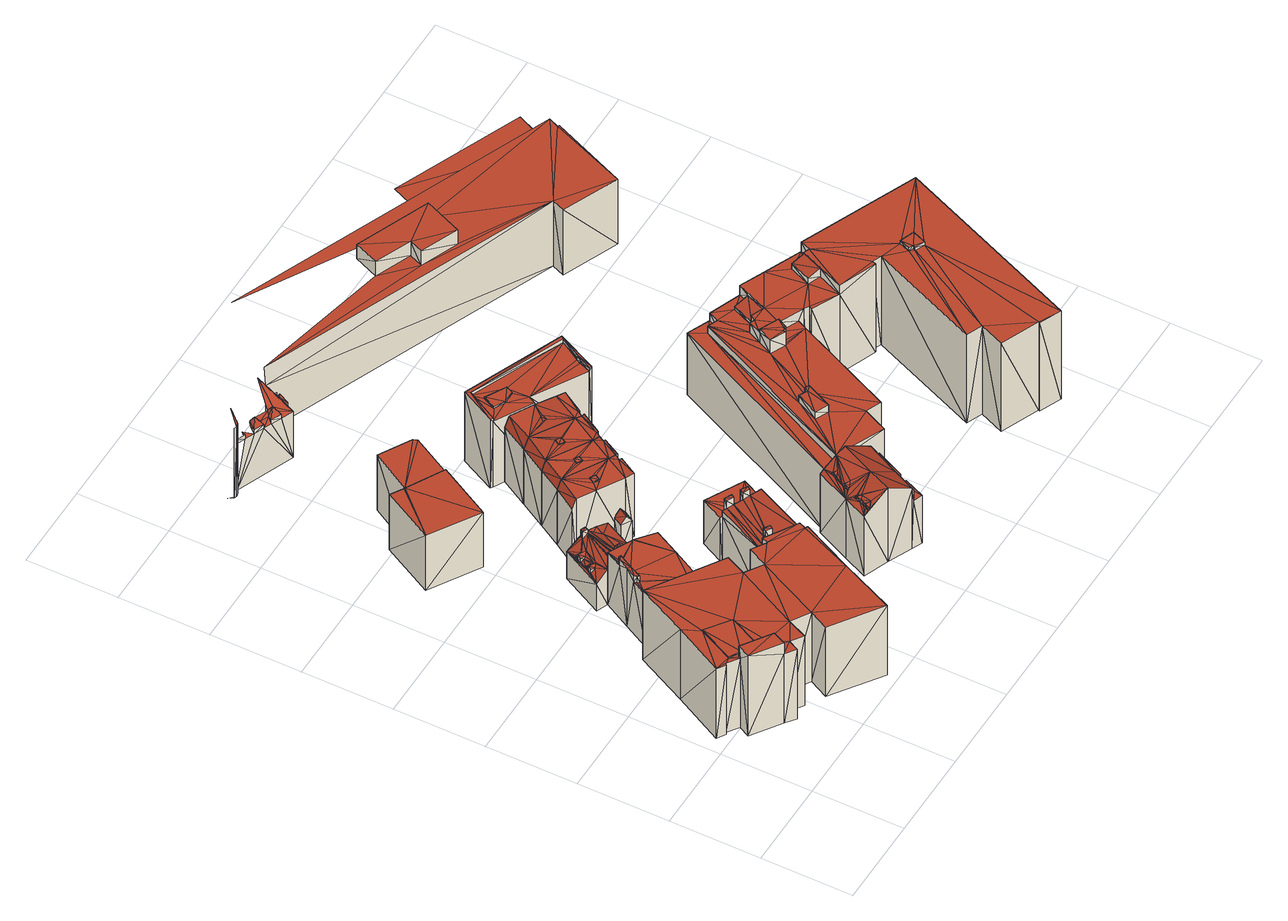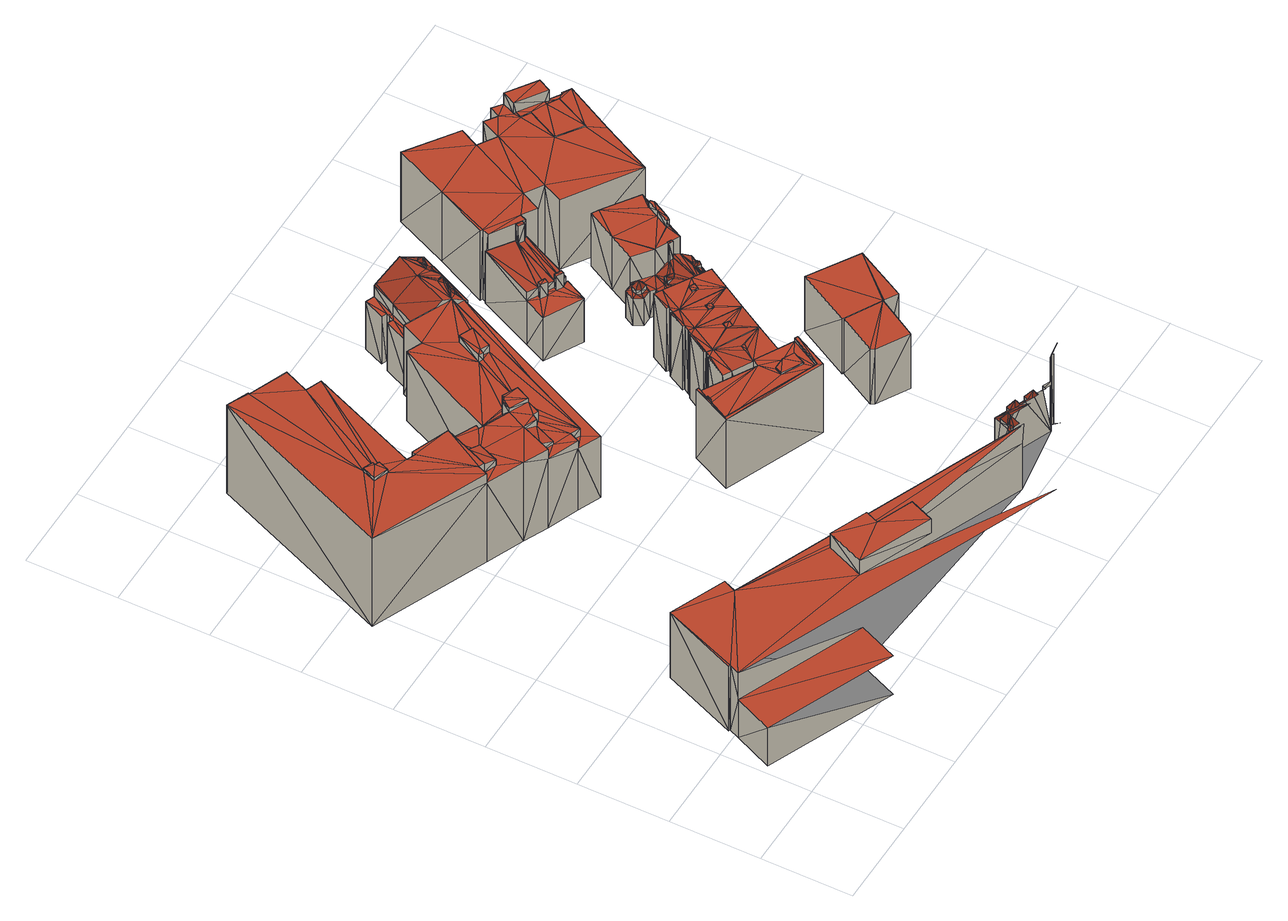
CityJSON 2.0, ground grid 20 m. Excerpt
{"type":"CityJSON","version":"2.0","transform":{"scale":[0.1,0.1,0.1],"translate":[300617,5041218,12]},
"CityObjects":{
"building1":{"type":"Building","geometry":[{"type":"MultiSurface","lod":"2","boundaries":[[[0,1,2]],[[3,4,5]],[[6,7,8]],[[0,9,1]],[[4,0,10]],[[11,0,4]],[[1,12,13]],[[13,14,2]],[[15,16,11]],[[15,17,16]],[[1,13,2]],[[10,6,8]],[[17,18,16]],[[10,2,6]],[[4,10,5]],[[19,20,21]],[[0,2,10]],[[11,16,0]],[[20,11,21]],[[21,11,22]],[[23,15,20]],[[19,21,24]],[[20,15,11]],[[25,11,26]],[[11,4,26]],[[16,18,27]],[[28,16,27]],[[29,27,18]],[[29,18,17]],[[28,30,0]],[[28,0,16]],[[31,17,15]],[[31,29,17]],[[32,15,23]],[[32,31,15]],[[33,22,34]],[[33,21,22]],[[22,11,25]],[[34,22,25]],[[35,19,36]],[[19,24,36]],[[24,21,33]],[[36,24,33]],[[35,20,19]],[[35,37,20]],[[32,23,37]],[[23,20,37]],[[38,26,3]],[[3,26,4]],[[39,5,40]],[[5,10,40]],[[40,10,41]],[[10,8,41]],[[38,3,39]],[[3,5,39]],[[42,43,44]],[[42,45,43]],[[46,44,47]],[[47,44,43]],[[46,48,49]],[[46,47,48]],[[50,51,52]],[[52,51,53]],[[54,53,51]],[[54,55,53]],[[54,56,55]],[[55,56,57]],[[50,45,42]],[[50,52,45]],[[58,49,59]],[[58,56,49]],[[60,57,56]],[[58,60,56]],[[49,48,61]],[[49,61,59]],[[59,61,62]],[[62,14,63]],[[62,2,14]],[[59,62,63]],[[62,64,6]],[[62,6,2]],[[65,41,8]],[[65,8,7]],[[64,65,7]],[[64,7,6]],[[30,66,0]],[[0,66,9]],[[66,67,1]],[[66,1,9]],[[68,69,13]],[[68,13,12]],[[69,14,13]],[[69,63,14]],[[70,63,69]],[[67,12,1]],[[67,68,12]],[[60,70,69]],[[58,70,60]],[[42,44,46]],[[50,46,51]],[[51,46,49]],[[54,51,56]],[[56,51,49]],[[50,42,46]],[[58,63,70]],[[58,59,63]],[[67,69,68]],[[67,55,60]],[[67,60,69]],[[37,33,25]],[[29,28,27]],[[31,28,29]],[[31,25,28]],[[32,37,31]],[[37,25,31]],[[55,57,60]],[[35,33,37]],[[35,36,33]],[[25,30,28]],[[33,34,25]],[[25,26,30]],[[38,39,26]],[[30,55,67]],[[26,39,52]],[[39,40,45]],[[45,40,41]],[[64,41,65]],[[43,41,64]],[[62,43,64]],[[61,43,62]],[[47,61,48]],[[30,67,66]],[[47,43,61]],[[45,41,43]],[[26,52,30]],[[52,39,45]],[[30,52,55]],[[52,53,55]]],"semantics":{"surfaces":[{"type":"GroundSurface"},{"type":"WallSurface"},{"type":"RoofSurface"}],"values":[0,0,0,0,0,0,0,0,0,0,0,0,0,0,0,0,0,0,0,0,0,0,0,1,1,1,1,1,1,1,1,1,1,1,1,1,1,1,1,1,1,1,1,1,1,1,1,1,1,1,1,1,1,1,1,1,1,1,1,1,1,1,1,1,1,1,1,1,1,1,1,1,1,1,1,1,1,1,1,1,1,1,1,1,1,1,1,1,1,1,1,1,1,1,1,1,1,1,2,2,2,2,2,2,2,2,2,2,2,2,2,2,2,2,2,2,2,2,2,2,2,2,2,2,2,2,2,2,2,2,2,2,2,2,2,2,2,2]}}]},
"building2":{"type":"Building","geometry":[{"type":"MultiSurface","lod":"2","boundaries":[[[71,72,73]],[[73,74,75]],[[71,73,75]],[[76,75,77]],[[71,75,76]],[[78,71,76]],[[79,80,81]],[[80,82,81]],[[83,81,84]],[[84,81,82]],[[85,86,87]],[[85,88,86]],[[87,86,89]],[[87,89,90]],[[91,83,84]],[[92,91,93]],[[92,83,91]],[[94,92,93]],[[85,92,94]],[[85,94,88]],[[95,96,71]],[[95,71,78]],[[71,97,72]],[[96,97,71]],[[95,76,98]],[[95,78,76]],[[99,100,73]],[[73,100,74]],[[97,99,72]],[[72,99,73]],[[101,80,79]],[[80,74,100]],[[75,74,80]],[[101,75,80]],[[89,75,101]],[[102,77,89]],[[90,89,101]],[[77,75,89]],[[103,77,102]],[[76,77,103]],[[98,76,103]],[[96,98,103]],[[95,98,96]],[[96,103,93]],[[99,84,100]],[[99,91,84]],[[80,100,82]],[[84,82,100]],[[96,99,97]],[[96,93,99]],[[99,93,91]],[[102,89,86]],[[102,86,88]],[[103,102,88]],[[103,88,94]],[[103,94,93]],[[85,87,90]],[[85,90,92]],[[92,101,79]],[[90,101,92]],[[92,79,83]],[[83,79,81]]],"semantics":{"surfaces":[{"type":"GroundSurface"},{"type":"WallSurface"},{"type":"RoofSurface"}],"values":[0,0,0,0,0,0,1,1,1,1,1,1,1,1,1,1,1,1,1,1,1,1,1,1,1,1,1,1,1,1,1,1,1,1,1,1,1,1,1,1,1,2,2,2,2,2,2,2,2,2,2,2,2,2,2,2,2,2,2,2,2,2]}}]},
"building3":{"type":"Building","geometry":[{"type":"MultiSurface","lod":"2","boundaries":[[[104,105,106]],[[106,105,107]],[[108,104,106]],[[109,110,104]],[[109,104,108]],[[111,106,112]],[[106,107,112]],[[109,108,113]],[[108,106,113]],[[113,106,111]],[[112,107,114]],[[107,105,114]],[[110,114,105]],[[110,105,104]],[[111,112,114]],[[109,113,110]],[[113,111,114]],[[110,113,114]]],"semantics":{"surfaces":[{"type":"GroundSurface"},{"type":"WallSurface"},{"type":"RoofSurface"}],"values":[0,0,0,1,1,1,1,1,1,1,1,1,1,1,2,2,2,2]}}]},
"building4":{"type":"Building","geometry":[{"type":"MultiSurface","lod":"2","boundaries":[[[115,116,117]],[[118,119,120]],[[121,77,122]],[[119,123,120]],[[118,124,119]],[[120,123,121]],[[125,76,123]],[[119,125,123]],[[116,126,127]],[[117,116,127]],[[118,120,128]],[[126,78,76]],[[127,126,76]],[[122,77,129]],[[127,76,125]],[[121,130,77]],[[121,123,130]],[[131,132,133]],[[133,132,134]],[[135,131,133]],[[135,133,136]],[[137,135,136]],[[137,136,138]],[[138,139,140]],[[137,138,140]],[[140,141,142]],[[140,139,141]],[[142,141,132]],[[141,134,132]],[[143,144,145]],[[145,144,146]],[[147,148,149]],[[150,149,148]],[[151,150,152]],[[151,152,153]],[[154,151,155]],[[155,151,156]],[[156,151,153]],[[157,155,158]],[[157,154,155]],[[157,158,159]],[[160,161,162]],[[163,161,160]],[[163,160,164]],[[160,165,164]],[[143,166,167]],[[143,168,166]],[[143,169,168]],[[143,145,169]],[[166,170,171]],[[167,166,171]],[[162,172,173]],[[161,172,162]],[[164,165,174]],[[164,174,172]],[[174,173,172]],[[175,176,177]],[[178,179,180]],[[181,182,179]],[[182,180,179]],[[177,182,181]],[[177,176,182]],[[183,184,185]],[[184,186,185]],[[187,188,184]],[[187,184,183]],[[189,185,186]],[[190,185,189]],[[191,192,187]],[[192,188,187]],[[170,130,123]],[[170,193,130]],[[144,171,170]],[[144,170,146]],[[194,146,123]],[[146,170,123]],[[195,194,76]],[[76,194,123]],[[193,196,130]],[[130,196,77]],[[196,197,77]],[[77,197,129]],[[115,198,116]],[[199,198,115]],[[200,127,201]],[[200,117,127]],[[199,117,200]],[[199,115,117]],[[198,202,116]],[[116,202,126]],[[203,195,78]],[[78,195,76]],[[202,203,126]],[[126,203,78]],[[127,125,204]],[[201,127,204]],[[205,204,119]],[[119,204,125]],[[206,119,124]],[[206,205,119]],[[207,124,118]],[[207,206,124]],[[207,118,208]],[[208,128,209]],[[118,128,208]],[[209,128,210]],[[128,120,210]],[[210,120,121]],[[211,210,212]],[[213,210,211]],[[210,121,212]],[[121,122,214]],[[212,121,214]],[[122,129,197]],[[214,122,197]],[[215,158,155]],[[215,155,156]],[[162,168,148]],[[158,162,159]],[[162,147,159]],[[148,168,169]],[[152,150,169]],[[150,148,169]],[[162,148,147]],[[162,166,168]],[[162,193,166]],[[166,193,170]],[[194,145,146]],[[215,156,153]],[[152,145,194]],[[152,169,145]],[[153,152,194]],[[215,153,194]],[[211,158,215]],[[211,162,158]],[[211,160,162]],[[211,212,160]],[[213,211,215]],[[212,214,165]],[[165,214,174]],[[212,165,160]],[[216,217,196]],[[162,173,218]],[[174,191,173]],[[218,219,216]],[[174,214,191]],[[191,214,192]],[[162,216,196]],[[173,191,218]],[[162,218,216]],[[190,189,219]],[[218,190,219]],[[178,197,196]],[[214,184,188]],[[189,175,219]],[[217,178,196]],[[182,197,180]],[[214,186,184]],[[189,176,175]],[[178,180,197]],[[214,176,186]],[[214,188,192]],[[189,186,176]],[[176,197,182]],[[214,197,176]],[[220,132,131]],[[135,220,131]],[[137,220,135]],[[137,140,220]],[[140,142,220]],[[199,136,198]],[[199,138,136]],[[139,201,141]],[[200,201,139]],[[138,200,139]],[[199,200,138]],[[198,133,202]],[[198,136,133]],[[133,221,202]],[[133,134,221]],[[141,201,221]],[[141,221,134]],[[220,142,132]],[[202,221,203]],[[203,221,195]],[[201,204,221]],[[204,195,221]],[[204,215,195]],[[205,215,204]],[[213,215,205]],[[215,194,195]],[[143,171,144]],[[143,167,171]],[[154,149,150]],[[154,150,151]],[[157,159,154]],[[154,159,147]],[[154,147,149]],[[206,213,205]],[[207,208,213]],[[207,213,206]],[[208,209,210]],[[208,210,213]],[[163,164,172]],[[163,172,161]],[[162,196,193]],[[175,177,181]],[[219,175,181]],[[216,219,181]],[[178,181,179]],[[217,181,178]],[[216,181,217]],[[191,187,183]],[[218,191,183]],[[190,183,185]],[[218,183,190]]],"semantics":{"surfaces":[{"type":"GroundSurface"},{"type":"WallSurface"},{"type":"RoofSurface"}],"values":[0,0,0,0,0,0,0,0,0,0,0,0,0,0,0,0,0,1,1,1,1,1,1,1,1,1,1,1,1,1,1,1,1,1,1,1,1,1,1,1,1,1,1,1,1,1,1,1,1,1,1,1,1,1,1,1,1,1,1,1,1,1,1,1,1,1,1,1,1,1,1,1,1,1,1,1,1,1,1,1,1,1,1,1,1,1,1,1,1,1,1,1,1,1,1,1,1,1,1,1,1,1,1,1,1,1,1,1,1,1,1,1,1,1,1,2,2,2,2,2,2,2,2,2,2,2,2,2,2,2,2,2,2,2,2,2,2,2,2,2,2,2,2,2,2,2,2,2,2,2,2,2,2,2,2,2,2,2,2,2,2,2,2,2,2,2,2,2,2,2,2,2,2,2,2,2,2,2,2,2,2,2,2,2,2,2,2,2,2,2,2,2,2,2,2,2,2,2,2,2,2,2,2,2,2,2,2,2,2,2,2,2,2,2,2,2]}}]},
"building5":{"type":"Building","geometry":[{"type":"MultiSurface","lod":"2","boundaries":[[[222,223,224]],[[222,224,225]],[[225,224,226]],[[227,222,228]],[[222,225,228]],[[229,224,223]],[[229,113,224]],[[227,229,223]],[[227,223,222]],[[228,225,230]],[[225,226,230]],[[230,224,113]],[[230,226,224]],[[228,230,113]],[[227,228,113]],[[227,113,229]]],"semantics":{"surfaces":[{"type":"GroundSurface"},{"type":"WallSurface"},{"type":"RoofSurface"}],"values":[0,0,0,1,1,1,1,1,1,1,1,1,1,2,2,2]}}]},
"building6":{"type":"Building","geometry":[{"type":"MultiSurface","lod":"2","boundaries":[[[231,232,233]],[[234,231,233]],[[234,235,231]],[[236,235,234]],[[237,232,238]],[[237,233,232]],[[235,232,231]],[[235,238,232]],[[235,239,238]],[[236,237,240]],[[234,233,237]],[[236,234,237]],[[236,239,235]],[[236,240,239]],[[237,238,239]],[[240,237,239]]],"semantics":{"surfaces":[{"type":"GroundSurface"},{"type":"WallSurface"},{"type":"RoofSurface"}],"values":[0,0,1,1,1,1,1,1,1,1,1,1,2,2,2,2]}}]},
"building7":{"type":"Building","geometry":[{"type":"MultiSurface","lod":"2","boundaries":[[[241,242,243]],[[243,242,234]],[[244,245,246]],[[247,245,248]],[[249,243,244]],[[244,234,245]],[[243,234,244]],[[246,245,247]],[[250,251,252]],[[251,253,252]],[[254,252,253]],[[254,253,255]],[[256,254,255]],[[257,254,256]],[[257,251,250]],[[257,256,251]],[[258,259,249]],[[249,259,243]],[[258,249,260]],[[249,244,260]],[[260,246,261]],[[260,244,246]],[[246,247,262]],[[261,246,262]],[[263,264,242]],[[242,264,234]],[[265,266,245]],[[245,266,248]],[[267,265,245]],[[264,267,234]],[[234,267,245]],[[268,263,241]],[[241,263,242]],[[268,243,259]],[[268,241,243]],[[262,247,266]],[[247,248,266]],[[258,260,259]],[[259,264,263]],[[268,259,263]],[[259,260,264]],[[260,267,264]],[[267,261,265]],[[260,261,251]],[[253,261,267]],[[251,261,253]],[[260,256,255]],[[260,251,256]],[[255,253,267]],[[260,255,267]],[[257,250,254]],[[254,250,252]],[[262,266,265]],[[261,262,265]]],"semantics":{"surfaces":[{"type":"GroundSurface"},{"type":"WallSurface"},{"type":"RoofSurface"}],"values":[0,0,0,0,0,0,0,0,1,1,1,1,1,1,1,1,1,1,1,1,1,1,1,1,1,1,1,1,1,1,1,1,1,1,1,1,1,2,2,2,2,2,2,2,2,2,2,2,2,2,2,2,2,2]}}]},
"building8":{"type":"Building","geometry":[{"type":"MultiSurface","lod":"2","boundaries":[[[269,270,271]],[[272,273,270]],[[272,270,269]],[[274,272,269]],[[275,276,272]],[[275,272,274]],[[277,274,269]],[[278,275,274]],[[279,275,278]],[[280,281,282]],[[283,281,280]],[[284,280,277]],[[285,283,280]],[[284,285,280]],[[286,284,277]],[[287,284,288]],[[289,288,284]],[[290,287,288]],[[291,290,288]],[[289,291,288]],[[289,284,286]],[[291,292,290]],[[293,292,291]],[[294,291,289]],[[295,286,277]],[[294,289,286]],[[294,293,291]],[[293,296,292]],[[297,294,286]],[[297,286,298]],[[299,293,294]],[[297,298,300]],[[299,294,297]],[[301,300,298]],[[302,297,300]],[[295,298,286]],[[303,302,300]],[[303,300,301]],[[304,299,297]],[[302,304,297]],[[305,299,304]],[[306,304,302]],[[307,302,303]],[[295,301,298]],[[307,303,301]],[[307,306,302]],[[306,305,304]],[[308,295,277]],[[307,305,306]],[[309,307,301]],[[309,305,307]],[[310,299,305]],[[309,301,295]],[[309,310,305]],[[311,309,295]],[[312,313,309]],[[309,313,310]],[[311,312,309]],[[314,315,313]],[[314,313,312]],[[316,313,315]],[[317,315,314]],[[317,314,312]],[[318,316,315]],[[316,310,313]],[[319,318,315]],[[317,319,315]],[[317,312,311]],[[320,311,295]],[[321,316,318]],[[322,318,319]],[[322,317,311]],[[322,319,317]],[[322,321,318]],[[323,316,321]],[[322,311,320]],[[323,324,316]],[[322,320,321]],[[325,321,320]],[[308,320,295]],[[325,323,321]],[[326,323,325]],[[327,328,329]],[[330,329,308]],[[331,332,328]],[[327,331,328]],[[333,332,334]],[[335,334,332]],[[336,333,334]],[[337,336,334]],[[335,332,331]],[[337,334,335]],[[337,331,338]],[[337,335,331]],[[339,338,331]],[[330,308,340]],[[341,337,338]],[[342,333,336]],[[327,329,330]],[[342,336,337]],[[341,338,339]],[[342,337,341]],[[342,343,333]],[[343,341,339]],[[327,339,331]],[[342,341,343]],[[344,345,343]],[[327,343,339]],[[327,346,347]],[[327,330,346]],[[348,347,346]],[[348,346,330]],[[349,327,347]],[[344,343,327]],[[349,347,348]],[[350,330,340]],[[351,340,352]],[[353,354,355]],[[356,327,349]],[[350,348,330]],[[357,349,348]],[[351,350,340]],[[344,353,355]],[[344,327,356]],[[357,348,350]],[[358,356,349]],[[358,349,357]],[[359,351,352]],[[360,354,353]],[[360,359,352]],[[358,350,356]],[[358,357,350]],[[353,356,350]],[[344,356,353]],[[353,350,351]],[[360,353,351]],[[360,351,359]]],"semantics":{"surfaces":[{"type":"GroundSurface"},{"type":"WallSurface"},{"type":"RoofSurface"}],"values":[0,1,1,1,2,1,0,1,1,1,1,1,1,2,1,1,1,2,2,2,1,2,2,2,1,1,2,1,2,2,2,1,2,1,2,1,2,1,1,2,1,2,2,1,1,2,1,0,1,2,2,2,1,2,1,2,2,2,1,1,1,2,1,1,2,2,2,1,1,1,2,1,2,2,2,1,2,1,2,1,2,1,1,1,2,2,1,1,1,2,2,1,1,1,1,0,2,1,1,2,1,2,1,1,2,1,2,2,1,1,1,0,2,2,1,0,0,2,2,0,1,0,1,2,0,2,1,0,2,1,1,1,1,1,1,1,1]}}]},
"building9":{"type":"Building","geometry":[{"type":"MultiSurface","lod":"2","boundaries":[[[361,362,363]],[[361,363,364]],[[365,364,366]],[[365,361,364]],[[366,364,367]],[[368,369,362]],[[370,369,368]],[[368,362,361]],[[371,368,361]],[[371,361,365]],[[368,372,373]],[[370,368,373]],[[374,375,376]],[[377,374,376]],[[378,379,380]],[[381,378,380]],[[382,377,383]],[[382,384,377]],[[384,374,377]],[[385,386,387]],[[388,385,387]],[[388,387,389]],[[390,376,375]],[[391,376,390]],[[391,392,376]],[[391,385,388]],[[391,390,385]],[[366,367,393]],[[394,366,393]],[[395,393,364]],[[364,393,367]],[[371,365,394]],[[365,366,394]],[[396,384,382]],[[396,397,384]],[[396,398,373]],[[396,373,397]],[[397,373,372]],[[392,389,376]],[[376,389,387]],[[395,364,363]],[[399,395,400]],[[395,363,400]],[[386,395,399]],[[387,386,399]],[[401,402,403]],[[403,402,404]],[[401,403,405]],[[401,405,381]],[[405,378,381]],[[398,383,373]],[[373,383,377]],[[404,380,379]],[[404,379,363]],[[362,404,363]],[[402,380,404]],[[379,400,363]],[[369,404,362]],[[370,373,369]],[[373,377,403]],[[373,403,404]],[[377,376,403]],[[376,405,403]],[[376,378,405]],[[387,399,400]],[[387,400,379]],[[376,387,378]],[[387,379,378]],[[373,404,369]],[[401,381,402]],[[402,381,380]],[[384,394,390]],[[371,384,397]],[[374,390,375]],[[384,390,374]],[[368,397,372]],[[371,397,368]],[[371,394,384]],[[394,393,385]],[[385,393,395]],[[385,395,386]],[[390,394,385]],[[396,383,398]],[[396,382,383]],[[391,388,392]],[[392,388,389]]],"semantics":{"surfaces":[{"type":"GroundSurface"},{"type":"WallSurface"},{"type":"RoofSurface"}],"values":[0,0,0,0,0,1,1,1,1,1,1,1,1,1,1,1,1,1,1,1,1,1,1,1,1,1,1,1,1,1,1,1,1,1,1,1,1,1,1,1,1,1,1,1,1,1,1,1,1,1,1,1,1,1,1,1,1,1,2,2,2,2,2,2,2,2,2,2,2,2,2,2,2,2,2,2,2,2,2,2,2,2,2,2,2,2]}}]},
"building10":{"type":"Building","geometry":[{"type":"MultiSurface","lod":"2","boundaries":[[[406,244,407]],[[408,246,409]],[[410,406,407]],[[411,412,406]],[[406,412,244]],[[409,246,247]],[[407,244,246]],[[407,246,408]],[[413,414,415]],[[413,415,416]],[[415,417,416]],[[418,419,413]],[[419,414,413]],[[420,416,417]],[[420,417,421]],[[419,420,421]],[[418,420,419]],[[408,409,422]],[[423,408,422]],[[424,408,423]],[[424,407,408]],[[410,407,424]],[[425,410,424]],[[422,409,262]],[[409,247,262]],[[246,262,247]],[[261,262,246]],[[426,258,412]],[[412,258,260]],[[412,260,244]],[[260,246,244]],[[260,261,246]],[[427,406,428]],[[427,411,406]],[[410,428,406]],[[425,428,410]],[[427,426,412]],[[427,412,411]],[[423,422,261]],[[422,262,261]],[[420,413,416]],[[418,413,420]],[[415,423,261]],[[414,423,415]],[[424,414,419]],[[424,423,414]],[[427,428,258]],[[425,424,428]],[[428,424,260]],[[428,260,258]],[[427,258,426]],[[260,419,421]],[[421,417,261]],[[415,261,417]],[[424,419,260]],[[260,421,261]]],"semantics":{"surfaces":[{"type":"GroundSurface"},{"type":"WallSurface"},{"type":"RoofSurface"}],"values":[0,0,0,0,0,0,0,0,1,1,1,1,1,1,1,1,1,1,1,1,1,1,1,1,1,1,1,1,1,1,1,1,1,1,1,1,1,1,2,2,2,2,2,2,2,2,2,2,2,2,2,2,2,2,2,2]}}]},
"building11":{"type":"Building","geometry":[{"type":"MultiSurface","lod":"2","boundaries":[[[407,408,429]],[[430,410,407]],[[431,430,407]],[[432,408,409]],[[429,408,432]],[[431,407,429]],[[433,434,430]],[[433,430,431]],[[435,434,433]],[[436,437,438]],[[436,439,437]],[[438,440,441]],[[442,441,440]],[[442,440,443]],[[436,444,439]],[[436,442,444]],[[444,442,443]],[[445,430,434]],[[445,446,430]],[[425,424,410]],[[410,424,407]],[[408,422,409]],[[423,422,408]],[[424,423,408]],[[424,408,407]],[[446,425,430]],[[430,425,410]],[[447,431,448]],[[447,433,431]],[[435,433,447]],[[449,435,447]],[[448,429,450]],[[448,431,429]],[[429,432,451]],[[450,429,451]],[[435,445,434]],[[449,445,435]],[[451,409,422]],[[451,432,409]],[[447,446,445]],[[446,424,425]],[[448,424,446]],[[447,448,446]],[[448,450,439]],[[448,439,444]],[[439,450,437]],[[448,444,424]],[[424,444,443]],[[443,440,423]],[[424,443,423]],[[438,423,440]],[[437,450,438]],[[438,450,423]],[[449,447,445]],[[436,438,441]],[[436,441,442]],[[451,422,423]],[[450,451,423]]],"semantics":{"surfaces":[{"type":"GroundSurface"},{"type":"WallSurface"},{"type":"RoofSurface"}],"values":[0,0,0,0,0,0,0,0,0,1,1,1,1,1,1,1,1,1,1,1,1,1,1,1,1,1,1,1,1,1,1,1,1,1,1,1,1,1,1,2,2,2,2,2,2,2,2,2,2,2,2,2,2,2,2,2,2,2]}}]},
"building12":{"type":"Building","geometry":[{"type":"MultiSurface","lod":"2","boundaries":[[[452,453,454]],[[455,453,452]],[[456,457,453]],[[458,459,455]],[[460,456,453]],[[458,461,459]],[[459,453,455]],[[459,460,453]],[[460,462,456]],[[463,464,462]],[[462,465,456]],[[462,464,465]],[[466,467,468]],[[467,469,468]],[[470,471,467]],[[470,467,466]],[[472,468,469]],[[473,471,470]],[[474,475,476]],[[477,478,479]],[[480,477,479]],[[475,479,476]],[[476,479,478]],[[481,482,483]],[[484,485,486]],[[486,485,487]],[[488,484,489]],[[489,484,486]],[[490,491,492]],[[491,493,492]],[[494,492,493]],[[495,491,490]],[[495,496,497]],[[495,497,491]],[[498,499,495]],[[499,496,495]],[[500,501,502]],[[503,504,505]],[[503,505,506]],[[506,505,501]],[[505,502,501]],[[507,508,503]],[[508,504,503]],[[483,482,477]],[[483,477,480]],[[485,509,487]],[[510,487,464]],[[464,487,465]],[[487,509,465]],[[509,511,456]],[[509,456,465]],[[511,512,456]],[[456,512,457]],[[513,514,461]],[[461,514,459]],[[458,513,461]],[[515,513,458]],[[514,516,459]],[[459,516,460]],[[516,517,460]],[[460,517,462]],[[518,510,463]],[[463,510,464]],[[518,462,517]],[[518,463,462]],[[489,455,519]],[[488,489,519]],[[488,519,520]],[[458,455,489]],[[515,458,489]],[[521,452,522]],[[452,454,522]],[[455,452,521]],[[519,455,521]],[[522,454,523]],[[454,453,523]],[[523,453,457]],[[523,457,512]],[[466,468,472]],[[524,466,472]],[[525,473,470]],[[525,470,466]],[[524,525,466]],[[475,480,479]],[[474,480,475]],[[526,480,474]],[[526,481,480]],[[481,483,480]],[[484,509,485]],[[509,527,511]],[[488,520,484]],[[484,520,527]],[[484,527,509]],[[518,517,510]],[[514,486,516]],[[517,487,510]],[[517,486,487]],[[489,486,514]],[[516,486,517]],[[515,514,513]],[[515,489,514]],[[520,519,527]],[[521,522,523]],[[527,494,523]],[[491,523,493]],[[497,523,491]],[[519,499,498]],[[519,498,528]],[[527,528,529]],[[519,528,527]],[[527,529,494]],[[494,493,523]],[[527,523,507]],[[527,507,530]],[[507,523,508]],[[527,531,511]],[[511,531,532]],[[527,530,531]],[[511,532,526]],[[523,512,502]],[[511,474,476]],[[511,476,512]],[[532,500,526]],[[502,512,482]],[[526,500,481]],[[477,512,478]],[[505,523,502]],[[482,512,477]],[[504,523,505]],[[500,502,482]],[[500,482,481]],[[508,523,504]],[[476,478,512]],[[511,526,474]],[[519,521,525]],[[521,523,467]],[[519,525,524]],[[469,523,496]],[[519,524,499]],[[524,472,499]],[[467,523,469]],[[472,469,499]],[[521,471,473]],[[521,473,525]],[[521,467,471]],[[496,523,497]],[[469,496,499]],[[529,490,494]],[[494,490,492]],[[528,490,529]],[[498,495,490]],[[528,498,490]],[[500,506,501]],[[532,506,500]],[[531,506,532]],[[531,530,506]],[[530,507,503]],[[530,503,506]]],"semantics":{"surfaces":[{"type":"GroundSurface"},{"type":"WallSurface"},{"type":"RoofSurface"}],"values":[0,0,0,0,0,0,0,0,0,0,0,0,1,1,1,1,1,1,1,1,1,1,1,1,1,1,1,1,1,1,1,1,1,1,1,1,1,1,1,1,1,1,1,1,1,1,1,1,1,1,1,1,1,1,1,1,1,1,1,1,1,1,1,1,1,1,1,1,1,1,1,1,1,1,1,1,1,1,2,2,2,2,2,2,2,2,2,2,2,2,2,2,2,2,2,2,2,2,2,2,2,2,2,2,2,2,2,2,2,2,2,2,2,2,2,2,2,2,2,2,2,2,2,2,2,2,2,2,2,2,2,2,2,2,2,2,2,2,2,2,2,2,2,2,2,2,2,2,2,2,2,2,2,2,2,2,2,2]}}]},
"building13":{"type":"Building","geometry":[{"type":"MultiSurface","lod":"2","boundaries":[[[431,429,533]],[[534,433,431]],[[535,429,432]],[[533,429,535]],[[536,534,431]],[[536,431,533]],[[537,538,534]],[[537,534,536]],[[539,540,538]],[[538,540,534]],[[541,539,537]],[[537,539,538]],[[447,448,433]],[[433,448,431]],[[448,450,429]],[[448,429,431]],[[429,451,432]],[[450,451,429]],[[534,447,433]],[[540,447,534]],[[541,536,542]],[[541,537,536]],[[542,533,543]],[[542,536,533]],[[543,544,545]],[[533,535,544]],[[543,533,544]],[[544,432,451]],[[544,535,432]],[[540,448,447]],[[541,542,540]],[[541,540,539]],[[542,448,540]],[[542,543,448]],[[546,547,548]],[[547,549,548]],[[543,545,450]],[[448,548,450]],[[448,543,546]],[[543,450,547]],[[448,546,548]],[[547,450,549]],[[548,549,450]],[[543,547,546]],[[545,544,451]],[[545,451,450]]],"semantics":{"surfaces":[{"type":"GroundSurface"},{"type":"WallSurface"},{"type":"RoofSurface"}],"values":[0,0,0,0,0,0,0,0,1,1,1,1,1,1,1,1,1,1,1,1,1,1,1,1,1,1,1,1,1,2,2,2,2,2,2,2,2,2,2,2,2,2,2,2,2,2]}}]},
"building14":{"type":"Building","geometry":[{"type":"MultiSurface","lod":"2","boundaries":[[[550,551,552]],[[550,552,553]],[[552,533,554]],[[550,555,551]],[[553,554,556]],[[552,554,553]],[[557,558,559]],[[559,558,560]],[[561,562,563]],[[561,564,562]],[[565,563,562]],[[565,562,566]],[[557,559,561]],[[559,564,561]],[[558,565,566]],[[558,566,560]],[[567,568,569]],[[567,570,568]],[[571,572,573]],[[573,572,574]],[[575,570,567]],[[575,576,570]],[[571,573,577]],[[573,578,577]],[[569,568,572]],[[568,574,572]],[[575,579,576]],[[576,579,580]],[[579,581,580]],[[580,581,582]],[[583,556,584]],[[583,553,556]],[[585,586,533]],[[585,533,552]],[[586,582,533]],[[533,582,554]],[[581,584,582]],[[582,584,556]],[[582,556,554]],[[587,588,555]],[[587,555,550]],[[588,577,578]],[[555,578,551]],[[588,578,555]],[[578,585,551]],[[551,585,552]],[[587,553,583]],[[587,550,553]],[[565,561,563]],[[557,561,565]],[[557,565,558]],[[579,584,581]],[[579,583,584]],[[587,583,579]],[[587,575,567]],[[571,577,588]],[[587,579,575]],[[567,571,588]],[[567,569,572]],[[587,567,588]],[[567,572,571]],[[576,559,585]],[[576,585,568]],[[576,580,559]],[[574,585,578]],[[586,566,582]],[[580,582,562]],[[568,585,574]],[[559,580,564]],[[585,560,566]],[[585,566,586]],[[566,562,582]],[[564,580,562]],[[585,559,560]],[[576,568,570]],[[573,574,578]]],"semantics":{"surfaces":[{"type":"GroundSurface"},{"type":"WallSurface"},{"type":"RoofSurface"}],"values":[0,0,0,0,0,0,1,1,1,1,1,1,1,1,1,1,1,1,1,1,1,1,1,1,1,1,1,1,1,1,1,1,1,1,1,1,1,1,1,1,1,1,1,1,1,1,1,1,2,2,2,2,2,2,2,2,2,2,2,2,2,2,2,2,2,2,2,2,2,2,2,2,2,2,2,2]}}]},
"building15":{"type":"Building","geometry":[{"type":"MultiSurface","lod":"2","boundaries":[[[589,590,591]],[[592,593,594]],[[595,596,452]],[[597,594,598]],[[594,595,598]],[[595,599,596]],[[596,455,452]],[[600,589,591]],[[596,601,455]],[[595,452,602]],[[595,602,598]],[[603,604,589]],[[592,594,597]],[[592,591,593]],[[603,589,600]],[[600,591,592]],[[605,606,607]],[[608,609,600]],[[608,605,609]],[[605,610,609]],[[605,607,610]],[[607,611,610]],[[609,610,612]],[[609,603,600]],[[613,614,615]],[[613,616,614]],[[617,615,618]],[[618,615,614]],[[619,620,621]],[[619,622,620]],[[613,620,616]],[[613,621,620]],[[623,624,619]],[[624,622,619]],[[623,617,624]],[[624,617,618]],[[625,626,627]],[[625,627,628]],[[628,629,630]],[[628,627,629]],[[631,628,630]],[[632,626,625]],[[632,633,626]],[[634,630,635]],[[635,630,629]],[[636,634,637]],[[637,634,635]],[[638,636,639]],[[639,636,637]],[[640,638,639]],[[641,638,640]],[[642,641,643]],[[643,641,640]],[[644,642,645]],[[645,643,646]],[[645,642,643]],[[647,648,649]],[[648,650,649]],[[649,650,519]],[[650,651,519]],[[652,653,654]],[[654,653,655]],[[656,657,658]],[[657,659,658]],[[658,660,661]],[[658,659,660]],[[653,661,655]],[[655,661,660]],[[652,662,663]],[[652,654,662]],[[663,657,656]],[[663,662,657]],[[664,665,666]],[[665,667,666]],[[666,668,669]],[[666,667,668]],[[670,669,632]],[[669,633,632]],[[669,668,633]],[[671,672,648]],[[671,648,647]],[[644,628,631]],[[644,645,628]],[[673,674,670]],[[674,669,670]],[[675,665,664]],[[676,675,664]],[[676,664,673]],[[664,674,673]],[[677,678,679]],[[679,678,680]],[[681,680,678]],[[681,682,680]],[[683,684,681]],[[684,682,681]],[[685,686,687]],[[685,688,686]],[[677,679,689]],[[687,683,677]],[[677,689,690]],[[687,677,690]],[[686,684,683]],[[687,686,683]],[[691,692,688]],[[691,688,685]],[[693,606,694]],[[693,607,606]],[[695,694,605]],[[605,694,606]],[[696,692,691]],[[608,600,692]],[[696,608,692]],[[672,602,697]],[[672,598,602]],[[675,672,671]],[[597,598,672]],[[675,597,672]],[[698,675,676]],[[592,597,675]],[[698,592,675]],[[692,592,698]],[[692,600,592]],[[699,609,612]],[[699,612,700]],[[701,700,612]],[[701,612,610]],[[701,611,702]],[[701,610,611]],[[693,702,607]],[[607,702,611]],[[696,695,608]],[[608,695,605]],[[697,452,521]],[[697,602,452]],[[651,521,455]],[[455,521,452]],[[703,519,651]],[[601,651,455]],[[703,651,601]],[[704,703,601]],[[704,601,596]],[[705,704,599]],[[599,704,596]],[[595,705,599]],[[706,705,595]],[[707,706,594]],[[594,706,595]],[[707,645,646]],[[708,707,593]],[[708,645,707]],[[593,707,594]],[[709,708,591]],[[591,708,593]],[[709,591,590]],[[709,590,710]],[[689,710,589]],[[589,710,590]],[[711,690,689]],[[711,689,604]],[[604,689,589]],[[712,711,603]],[[603,711,604]],[[699,712,609]],[[609,712,603]],[[623,619,613]],[[623,613,617]],[[617,613,615]],[[613,619,621]],[[636,630,634]],[[636,631,630]],[[641,631,636]],[[644,641,642]],[[641,636,638]],[[644,631,641]],[[650,697,521]],[[650,521,651]],[[672,650,648]],[[672,697,650]],[[656,661,653]],[[652,663,656]],[[652,656,653]],[[656,658,661]],[[664,666,669]],[[664,669,674]],[[683,681,677]],[[677,681,678]],[[680,708,709]],[[673,632,645]],[[689,709,710]],[[645,632,628]],[[689,680,709]],[[679,680,689]],[[632,625,628]],[[680,673,708]],[[692,698,682]],[[686,682,684]],[[692,682,686]],[[692,686,688]],[[673,670,632]],[[682,698,680]],[[680,698,673]],[[698,676,673]],[[708,673,645]],[[706,654,705]],[[649,659,629]],[[649,519,659]],[[704,655,519]],[[706,635,654]],[[704,519,703]],[[635,629,654]],[[704,654,655]],[[705,654,704]],[[655,660,519]],[[629,659,662]],[[667,647,668]],[[627,649,629]],[[675,671,667]],[[626,649,627]],[[626,647,649]],[[629,662,654]],[[668,647,626]],[[659,519,660]],[[706,646,643]],[[707,646,706]],[[667,671,647]],[[675,667,665]],[[706,643,639]],[[706,639,635]],[[662,659,657]],[[668,626,633]],[[643,640,639]],[[639,637,635]],[[696,618,695]],[[696,691,622]],[[618,701,693]],[[618,693,695]],[[620,699,700]],[[712,685,690]],[[614,700,701]],[[618,614,701]],[[693,701,702]],[[622,685,699]],[[696,622,624]],[[622,691,685]],[[696,624,618]],[[614,620,700]],[[699,685,712]],[[685,687,690]],[[622,699,620]],[[712,690,711]],[[695,693,694]],[[616,620,614]]],"semantics":{"surfaces":[{"type":"GroundSurface"},{"type":"WallSurface"},{"type":"RoofSurface"}],"values":[0,0,0,0,0,0,0,0,0,0,0,0,0,0,0,0,0,0,0,0,0,0,0,0,1,1,1,1,1,1,1,1,1,1,1,1,1,1,1,1,1,1,1,1,1,1,1,1,1,1,1,1,1,1,1,1,1,1,1,1,1,1,1,1,1,1,1,1,1,1,1,1,1,1,1,1,1,1,1,1,1,1,1,1,1,1,1,1,1,1,1,1,1,1,1,1,1,1,1,1,1,1,1,1,1,1,1,1,1,1,1,1,1,1,1,1,1,1,1,1,1,1,1,1,1,1,1,1,1,1,1,1,1,1,1,1,1,1,1,1,1,1,1,1,1,1,1,1,1,1,1,1,1,1,1,1,1,1,1,1,1,1,1,1,2,2,2,2,2,2,2,2,2,2,2,2,2,2,2,2,2,2,2,2,2,2,2,2,2,2,2,2,2,2,2,2,2,2,2,2,2,2,2,2,2,2,2,2,2,2,2,2,2,2,2,2,2,2,2,2,2,2,2,2,2,2,2,2,2,2,2,2,2,2,2,2,2,2,2,2,2,2,2,2,2,2,2,2,2,2,2,2]}}]}
},
"vertices":[
[181,150,43],[135,124,43],[51,185,43],[270,333,43],[249,289,43],[116,433,43],[26,202,43],[22,199,43],[4,211,43],[161,106,43],[61,321,43],[288,264,43],[124,101,43],[102,117,43],[39,161,43],[360,126,43],[222,124,43],[307,8,43],[201,82,43],[415,258,43],[409,243,43],[340,287,43],[309,307,43],[414,240,43],[346,301,43],[288,264,235],[249,289,235],[201,82,235],[222,124,235],[307,8,235],[181,150,235],[360,126,235],[414,240,235],[340,287,235],[309,307,235],[415,258,235],[346,301,235],[409,243,235],[270,333,235],[116,433,235],[61,321,235],[4,211,235],[78,283,238],[41,204,235],[41,204,238],[78,283,235],[65,190,238],[65,190,235],[61,184,235],[61,184,238],[131,245,238],[97,175,238],[131,245,235],[97,175,235],[117,163,238],[117,163,235],[111,150,238],[111,150,235],[115,147,265],[53,189,265],[115,147,235],[53,189,235],[51,185,235],[39,161,265],[26,202,235],[22,199,235],[161,106,235],[135,124,235],[124,101,235],[102,117,235],[102,117,265],
[270,447,47],[236,382,47],[221,390,47],[144,442,47],[174,499,47],[259,533,47],[206,559,47],[298,502,47],[164,479,208],[164,479,191],[164,472,208],[164,472,191],[168,469,208],[168,469,191],[197,526,208],[192,528,192],[192,528,208],[197,526,192],[187,523,192],[187,523,208],[169,471,192],[181,495,208],[181,495,192],[197,524,192],[298,502,191],[270,447,192],[236,382,192],[259,533,192],[221,390,192],[144,442,190],[174,499,208],[206,559,192],[257,534,192],
[182,817,40],[76,883,40],[163,979,40],[135,996,40],[245,934,40],[245,934,192],[182,817,192],[163,979,192],[135,996,192],[165,978,192],[76,883,192],
[334,527,47],[322,506,47],[323,546,47],[335,631,47],[299,574,47],[274,638,47],[266,642,47],[228,661,47],[224,550,47],[305,571,47],[289,554,47],[299,507,47],[301,546,47],[286,660,47],[181,570,47],[219,553,47],[304,515,135],[297,528,135],[304,515,125],[297,528,125],[318,516,135],[318,516,125],[324,528,135],[324,528,125],[318,538,125],[318,538,135],[303,539,125],[303,539,135],[235,551,194],[232,546,194],[235,551,141],[232,546,141],[257,575,135],[251,572,138],[251,572,139],[253,563,133],[264,557,133],[259,560,128],[264,557,123],[268,564,139],[268,564,123],[267,562,123],[271,569,133],[271,569,124],[260,575,133],[265,641,156],[261,634,165],[261,634,156],[265,641,165],[255,646,165],[255,646,146],[225,555,149],[225,555,194],[226,555,148],[231,552,144],[224,550,148],[224,550,194],[251,639,165],[251,639,146],[252,641,146],[213,599,134],[203,603,125],[203,603,134],[206,587,134],[197,592,134],[197,592,125],[200,598,139],[200,598,125],[216,629,140],[216,629,125],[213,622,134],[213,622,125],[219,635,134],[219,635,125],[219,619,131],[223,618,134],[229,630,134],[222,633,128],[219,553,152],[257,534,120],[259,533,121],[206,559,145],[181,570,121],[322,506,121],[334,527,121],[323,546,121],[301,546,121],[299,507,121],[298,502,121],[289,554,119],[299,574,119],[305,571,117],[335,631,117],[313,644,121],[286,660,120],[274,638,120],[274,638,148],[266,642,156],[303,623,120],[228,661,121],[272,563,120],[215,591,139],[213,590,138],[232,621,140],[214,594,137],[309,526,148],[288,525,121],
[287,1018,40],[242,935,40],[165,978,40],[283,1027,40],[215,1066,40],[287,1018,192],[283,1027,192],[242,935,192],[215,1066,192],
[356,590,47],[334,603,47],[347,624,47],[368,611,47],[356,590,125],[368,611,125],[347,624,125],[334,603,125],[346,596,143],[358,617,143],
[408,641,47],[386,602,47],[403,645,47],[397,664,47],[275,666,47],[305,716,47],[296,720,47],[266,670,47],[411,656,47],[334,670,224],[334,670,221],[327,658,224],[327,658,221],[338,652,224],[338,652,221],[345,663,221],[345,663,224],[411,656,222],[403,645,222],[397,664,221],[305,716,223],[296,720,198],[386,602,222],[368,611,221],[275,666,221],[266,670,198],[313,644,221],[408,641,222],
[142,1331,8],[136,1333,8],[129,1344,8],[142,1331,201],[136,1333,201],[149,1333,8],[149,1333,201],[143,1345,244],[155,1339,8],[155,1338,8],[155,1338,201],[175,1331,136],[156,1339,147],[156,1339,136],[175,1331,147],[195,1323,136],[179,1340,147],[216,1314,136],[199,1332,147],[195,1323,147],[216,1314,147],[204,1337,154],[209,1329,167],[206,1338,155],[218,1333,155],[220,1324,147],[283,1287,8],[217,1333,155],[238,1316,147],[234,1307,136],[246,1322,155],[234,1307,147],[256,1298,136],[249,1313,167],[256,1298,147],[246,1322,156],[258,1317,155],[258,1317,156],[260,1307,147],[316,1365,8],[283,1287,136],[272,1358,202],[289,1302,136],[284,1304,146],[280,1315,160],[284,1304,147],[280,1315,161],[283,1321,160],[289,1302,147],[283,1321,161],[285,1317,167],[298,1323,136],[292,1325,147],[298,1323,147],[296,1335,147],[293,1346,160],[302,1333,136],[302,1333,147],[961,1098,188],[313,1367,188],[316,1365,136],[961,1098,8],[692,1236,188],[626,1298,188],[648,1352,188],[626,1298,227],[704,1266,188],[648,1352,227],[704,1266,227],[692,1236,227],[774,1202,188],[866,1324,8],[774,1202,227],[809,1286,227],[809,1286,188],[1145,1209,188],[432,1504,188],[949,1070,8],[949,1070,188],[1070,1019,8],[1070,1019,188],[1135,1186,8],[1145,1209,8],[903,1411,8],[1145,1209,114],[903,1411,114],[866,1324,114],[1135,1186,188],[1139,1185,8],[1139,1185,188],[1183,1294,8],[1183,1294,114],
[484,380,58],[428,259,58],[350,306,58],[405,421,58],[507,429,58],[425,472,58],[400,423,58],[484,380,178],[428,259,202],[484,380,202],[507,429,178],[461,392,178],[461,392,200],[447,399,178],[428,409,178],[428,409,196],[447,399,198],[363,308,195],[359,301,195],[359,301,243],[363,308,243],[452,408,216],[447,399,216],[452,408,178],[417,424,178],[414,416,178],[414,416,195],[417,424,216],[414,416,216],[432,416,178],[432,416,216],[428,409,216],[400,423,178],[425,472,178],[405,421,178],[466,400,216],[466,400,178],[461,392,216],[405,421,194],[350,306,194],[376,300,243],[371,293,243],[376,300,196],[371,293,196],[375,301,196],
[431,695,47],[425,713,47],[334,766,47],[326,770,47],[437,706,47],[435,692,47],[414,654,47],[362,720,224],[362,720,222],[358,715,222],[355,710,224],[355,710,222],[372,714,224],[372,714,222],[366,703,224],[366,703,222],[326,770,198],[334,766,223],[425,713,221],[437,706,223],[414,654,223],[435,692,223],[431,695,223],
[368,822,47],[444,716,47],[458,771,47],[358,827,47],[469,763,47],[447,714,47],[474,760,47],[399,768,224],[395,770,223],[387,775,224],[399,768,223],[380,763,223],[380,763,224],[392,756,224],[392,756,223],[397,766,223],[447,714,223],[444,716,223],[469,763,221],[458,771,221],[474,760,223],[368,822,226],[358,827,198],
[573,294,49],[531,222,49],[565,297,49],[600,282,49],[562,147,49],[507,169,49],[693,240,49],[652,183,49],[647,173,49],[665,177,49],[644,165,49],[656,160,49],[636,114,49],[614,124,49],[565,268,228],[565,268,221],[562,261,223],[562,261,221],[568,275,222],[568,275,221],[564,260,223],[570,274,223],[535,170,229],[523,166,223],[523,166,222],[523,175,220],[520,168,220],[520,168,223],[523,175,229],[530,180,223],[526,182,220],[526,182,223],[641,176,210],[616,122,210],[641,176,180],[616,122,180],[674,248,213],[674,248,180],[550,235,229],[550,235,220],[547,228,223],[547,228,220],[551,226,223],[552,241,223],[552,241,220],[552,240,220],[556,240,223],[553,241,221],[535,190,223],[531,192,222],[531,192,220],[536,206,222],[536,206,220],[534,200,220],[534,200,227],[541,204,223],[538,205,221],[614,124,215],[636,114,180],[562,147,253],[507,169,212],[665,177,180],[652,183,180],[693,240,180],[647,173,180],[644,165,180],[656,160,180],[600,282,240],[620,273,251],[573,294,219],[565,297,212],[531,222,212],[575,265,229],[571,273,223],[536,170,229],[586,199,250],[562,230,229],[556,228,225],[541,203,223],[545,194,228],[543,194,227],
[450,854,47],[476,774,47],[391,887,47],[491,830,47],[508,820,47],[479,772,47],[479,772,221],[476,774,221],[508,820,221],[491,830,221],[450,854,224],[391,887,198],[400,882,224],[432,827,224],[428,829,224],[426,815,224],[419,819,224],
[620,890,47],[572,804,47],[458,870,47],[402,980,47],[369,899,47],[578,801,47],[363,903,47],[457,919,232],[450,903,232],[457,919,228],[450,903,228],[413,943,232],[399,915,228],[399,915,232],[413,943,228],[423,903,232],[423,903,228],[590,838,237],[587,839,228],[587,839,237],[590,838,228],[585,827,237],[582,829,237],[585,827,228],[582,829,228],[614,884,237],[614,884,228],[572,804,237],[572,804,228],[407,970,237],[407,970,228],[369,899,237],[369,899,228],[402,980,237],[363,903,237],[458,870,228],[450,854,228],[620,890,237],[578,801,237],
[947,467,49],[888,495,49],[892,503,49],[929,621,49],[881,509,49],[871,514,49],[861,493,49],[728,288,49],[876,645,49],[807,672,49],[761,273,49],[1010,586,49],[704,235,49],[758,694,49],[1032,443,49],[1029,434,49],[1093,67,49],[1046,87,49],[1047,90,49],[1263,478,49],[1051,435,49],[986,179,49],[963,125,49],[951,193,49],[1099,392,301],[1096,386,293],[1096,386,301],[1099,392,293],[1118,377,301],[1118,377,293],[1098,420,301],[1089,396,293],[1089,396,301],[1098,420,293],[1130,408,301],[1130,408,293],[799,581,267],[799,581,240],[786,552,240],[786,552,267],[771,520,240],[771,520,277],[786,552,277],[811,576,267],[811,576,240],[803,505,277],[803,505,240],[805,510,277],[805,510,240],[809,508,277],[809,508,240],[813,514,240],[813,514,277],[816,512,277],[816,512,240],[827,533,277],[827,533,267],[827,533,240],[797,650,240],[797,650,219],[776,659,240],[776,659,219],[600,282,219],[718,406,259],[691,349,259],[718,406,240],[691,349,240],[704,402,259],[704,402,240],[686,411,259],[686,411,240],[662,362,240],[662,362,259],[709,411,240],[709,411,259],[866,622,260],[866,622,240],[838,635,249],[838,635,240],[818,588,240],[818,588,249],[818,588,267],[807,672,240],[807,672,219],[847,576,267],[847,576,260],[876,645,240],[876,645,267],[970,522,290],[942,533,283],[970,522,267],[942,533,267],[961,579,283],[961,579,267],[989,568,290],[989,568,267],[1001,564,293],[989,569,267],[989,569,293],[1001,564,267],[947,467,267],[947,467,293],[1010,586,293],[1010,586,267],[1047,90,293],[1046,87,293],[1093,67,293],[1263,478,293],[758,694,219],[929,621,267],[1051,435,293],[951,193,293],[986,179,293],[963,125,293],[704,235,240],[728,288,240],[761,273,240],[861,493,240],[871,514,240],[881,509,267],[892,503,267],[888,495,267],[1029,434,293],[1032,443,293]
]}
